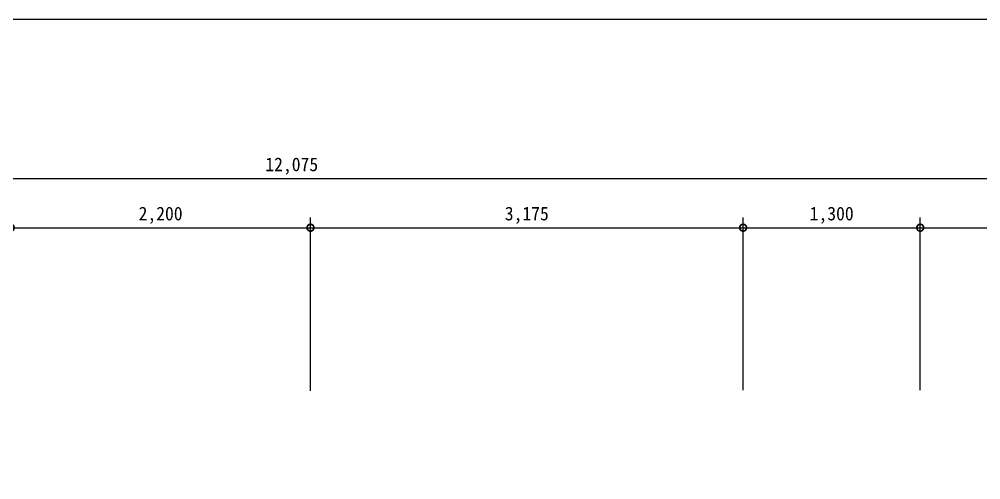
# Model space of a CAD drawing. Header units: inches. Extents: x -1249499 to 290957, y -589671 to 1013543.
# Drawn here: x -1095201 to -1088145, y 252251 to 255626 of the extents above; entities that cross this region are included whole.
import ezdxf

# ---------------------------------------------------------------- set-up
doc = ezdxf.new("R2010")
doc.units = ezdxf.units.IN
doc.header["$MEASUREMENT"] = 0
doc.layers.add('H', color=8, linetype='Continuous')
doc.styles.get("Standard").update_dxf_attribs({"font": 'DotumChe.ttf'})
doc.dimstyles.new('STANDARD-600', dxfattribs={"dimtxt": 1000, "dimasz": 400, "dimexe": 800, "dimexo": 800, "dimgap": 400, "dimtad": 1, "dimdec": 0, "dimzin": 0, "dimdsep": 46, "dimlunit": 6, "dimtxsty": 'Standard', "dimsah": 1, "dimcen": 0.135, "dimclrd": 256, "dimclre": 256, "dimclrt": 4, "dimadec": 0, "dimazin": 0, "dimtfac": 1, "dimtdec": 0, "dimtofl": 0, "dimtmove": 2, "dimatfit": 3, "dimfxl": 1, "dimtolj": 1, "dimtzin": 0, "dimarcsym": 0})

# ---------------------------------------------------------------- blocks, each defined once
blk = doc.blocks.new('_DOTSMALL')
at = {"color": 0, "linetype": 'ByBlock', "const_width": 0.5}
blk.add_lwpolyline([(-0.0625, 0, 1), (0.0625, 0, 1)], format="xyb", close=True, dxfattribs=at)
blk = doc.blocks.new('*D349')
at = {"layer": 'DEFPOINTS', "color": 0, "transparency": 16777216}
for p in [(-1087164, 254097.9), (-1088589, 252657.1), (-1087164, 252657.1)]:
    blk.add_point(p, dxfattribs=at)
at = {"layer": 'H', "color": 8, "lineweight": -2, "transparency": 16777216}
for p, q in [((-1088589, 252907.1), (-1088589, 254172.9)), ((-1087164, 252907.1), (-1087164, 254172.9)), ((-1088589, 254097.9), (-1087164, 254097.9))]:
    blk.add_line(p, q, dxfattribs=at)
at = {"layer": 'H', "color": 8, "lineweight": -2, "transparency": 16777216, "xscale": 100, "yscale": 100, "zscale": 100, "rotation": 180}
blk.add_blockref('_DOTSMALL', (-1088589, 254097.9), dxfattribs=at)
at = {"layer": 'H', "color": 8, "lineweight": -2, "transparency": 16777216, "xscale": 100, "yscale": 100, "zscale": 100}
blk.add_blockref('_DOTSMALL', (-1087164, 254097.9), dxfattribs=at)
at = {"layer": 'H', "color": 4, "transparency": 16777216, "insert": (-1087876.5, 254188.7), "char_height": 100, "attachment_point": 5}
blk.add_mtext('\\A1;1,425', dxfattribs=at)
blk = doc.blocks.new('*D350')
at = {"layer": 'DEFPOINTS', "color": 0, "transparency": 16777216}
for p in [(-1087164, 254458.6), (-1099239, 252657.1), (-1087164, 252657.1)]:
    blk.add_point(p, dxfattribs=at)
at = {"layer": 'H', "color": 8, "lineweight": -2, "transparency": 16777216}
for p, q in [((-1099239, 252907.1), (-1099239, 254533.6)), ((-1087164, 252907.1), (-1087164, 254533.6)), ((-1099239, 254458.6), (-1087164, 254458.6))]:
    blk.add_line(p, q, dxfattribs=at)
at = {"layer": 'H', "color": 8, "lineweight": -2, "transparency": 16777216, "xscale": 100, "yscale": 100, "zscale": 100, "rotation": 180}
blk.add_blockref('_DOTSMALL', (-1099239, 254458.6), dxfattribs=at)
at = {"layer": 'H', "color": 8, "lineweight": -2, "transparency": 16777216, "xscale": 100, "yscale": 100, "zscale": 100}
blk.add_blockref('_DOTSMALL', (-1087164, 254458.6), dxfattribs=at)
at = {"layer": 'H', "color": 4, "transparency": 16777216, "insert": (-1093201.5, 254549.3), "char_height": 100, "attachment_point": 5}
blk.add_mtext('\\A1;12,075', dxfattribs=at)
blk = doc.blocks.new('*D351')
at = {"layer": 'DEFPOINTS', "color": 0, "transparency": 16777216}
for p in [(-1093064, 254097.9), (-1095264, 252657.1), (-1093064, 252653)]:
    blk.add_point(p, dxfattribs=at)
at = {"layer": 'H', "color": 8, "lineweight": -2, "transparency": 16777216}
for p, q in [((-1095264, 252907.1), (-1095264, 254172.9)), ((-1093064, 252903), (-1093064, 254172.9)), ((-1095264, 254097.9), (-1093064, 254097.9))]:
    blk.add_line(p, q, dxfattribs=at)
at = {"layer": 'H', "color": 8, "lineweight": -2, "transparency": 16777216, "xscale": 100, "yscale": 100, "zscale": 100, "rotation": 180}
blk.add_blockref('_DOTSMALL', (-1095264, 254097.9), dxfattribs=at)
at = {"layer": 'H', "color": 8, "lineweight": -2, "transparency": 16777216, "xscale": 100, "yscale": 100, "zscale": 100}
blk.add_blockref('_DOTSMALL', (-1093064, 254097.9), dxfattribs=at)
at = {"layer": 'H', "color": 4, "transparency": 16777216, "insert": (-1094164, 254188.7), "char_height": 100, "attachment_point": 5}
blk.add_mtext('\\A1;2,200', dxfattribs=at)
blk = doc.blocks.new('*D356')
at = {"layer": 'DEFPOINTS', "color": 0, "transparency": 16777216}
for p in [(-1089889, 254097.9), (-1093064, 252657.1), (-1089889, 252657.1)]:
    blk.add_point(p, dxfattribs=at)
at = {"layer": 'H', "color": 8, "lineweight": -2, "transparency": 16777216}
for p, q in [((-1093064, 252907.1), (-1093064, 254172.9)), ((-1089889, 252907.1), (-1089889, 254172.9)), ((-1093064, 254097.9), (-1089889, 254097.9))]:
    blk.add_line(p, q, dxfattribs=at)
at = {"layer": 'H', "color": 8, "lineweight": -2, "transparency": 16777216, "xscale": 100, "yscale": 100, "zscale": 100, "rotation": 180}
blk.add_blockref('_DOTSMALL', (-1093064, 254097.9), dxfattribs=at)
at = {"layer": 'H', "color": 8, "lineweight": -2, "transparency": 16777216, "xscale": 100, "yscale": 100, "zscale": 100}
blk.add_blockref('_DOTSMALL', (-1089889, 254097.9), dxfattribs=at)
at = {"layer": 'H', "color": 4, "transparency": 16777216, "insert": (-1091476.5, 254188.7), "char_height": 100, "attachment_point": 5}
blk.add_mtext('\\A1;3,175', dxfattribs=at)
blk = doc.blocks.new('*D357')
at = {"layer": 'DEFPOINTS', "color": 0, "transparency": 16777216}
for p in [(-1088589, 254097.9), (-1089889, 252657.1), (-1088589, 252657.1)]:
    blk.add_point(p, dxfattribs=at)
at = {"layer": 'H', "color": 8, "lineweight": -2, "transparency": 16777216}
for p, q in [((-1089889, 252907.1), (-1089889, 254172.9)), ((-1088589, 252907.1), (-1088589, 254172.9)), ((-1089889, 254097.9), (-1088589, 254097.9))]:
    blk.add_line(p, q, dxfattribs=at)
at = {"layer": 'H', "color": 8, "lineweight": -2, "transparency": 16777216, "xscale": 100, "yscale": 100, "zscale": 100, "rotation": 180}
blk.add_blockref('_DOTSMALL', (-1089889, 254097.9), dxfattribs=at)
at = {"layer": 'H', "color": 8, "lineweight": -2, "transparency": 16777216, "xscale": 100, "yscale": 100, "zscale": 100}
blk.add_blockref('_DOTSMALL', (-1088589, 254097.9), dxfattribs=at)
at = {"layer": 'H', "color": 4, "transparency": 16777216, "insert": (-1089239, 254188.7), "char_height": 100, "attachment_point": 5}
blk.add_mtext('\\A1;1,300', dxfattribs=at)

msp = doc.modelspace()

# ---------------------------------------------------------------- linework, layer by layer
at = {"color": 6}
msp.add_lwpolyline([(-1103428.6, 255625.7), (-1082609.6, 255625.7), (-1082609.6, 239765.7), (-1103428.6, 239765.7)], close=True, dxfattribs=at)

# ---------------------------------------------------------------- dimensions: what is measured, and where the dimension line sits
at = {"layer": 'H'}
for base, p1, p2, picture, middle in [((-1087164, 254458.6), (-1099239, 252657.1), (-1087164, 252657.1), '*D350', (-1093201.5, 254549.3)), ((-1093064, 254097.9), (-1095264, 252657.1), (-1093064, 252653), '*D351', (-1094164, 254188.7)), ((-1089889, 254097.9), (-1093064, 252657.1), (-1089889, 252657.1), '*D356', (-1091476.5, 254188.7)), ((-1088589, 254097.9), (-1089889, 252657.1), (-1088589, 252657.1), '*D357', (-1089239, 254188.7)), ((-1087164, 254097.9), (-1088589, 252657.1), (-1087164, 252657.1), '*D349', (-1087876.5, 254188.7))]:
    dim = msp.add_linear_dim(base=base, p1=p1, p2=p2, dimstyle='STANDARD-600', override={"dimscale": 50, "dimtxt": 2, "dimasz": 2, "dimexe": 1.5, "dimexo": 5, "dimgap": 0.625, "dimtoh": 1, "dimzin": 8, "dimblk1": 'DOTSMALL', "dimblk2": 'DOTSMALL', "dimcen": 1, "dimclrd": 8, "dimclre": 8, "dimtix": 1}, dxfattribs=at)
    dim.commit()
    dim.dimension.update_dxf_attribs({"geometry": picture, "text_midpoint": middle})

doc.saveas('drawing.dxf')
